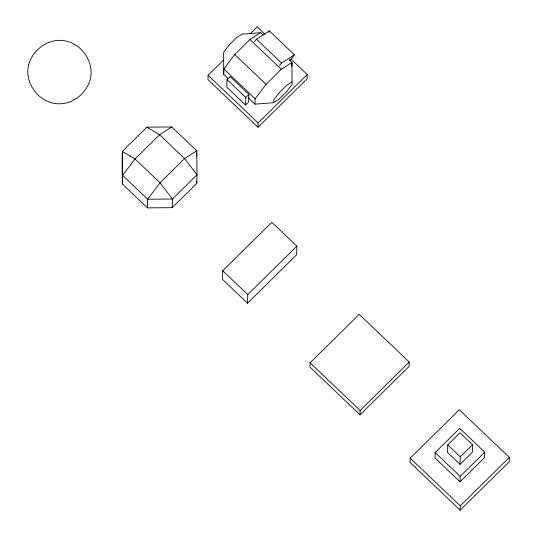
<?xml version="1.0" encoding="UTF-8"?>
<svg xmlns="http://www.w3.org/2000/svg" width="537" height="537" viewBox="0 0 537 537"><rect width="100%" height="100%" fill="white"/><g stroke="black" fill="none" stroke-linecap="round" stroke-linejoin="round"><path stroke-width="0.81" d="M122.382 184.043L122.382 151.36L146.937 127.148L171.726 126.96L196.757 150.796L196.992 174.82L196.75 183.473L172.196 207.685L147.406 207.873L122.382 184.043L122.141 160.019L122.382 151.36L135.022 158.952L160.046 182.788L172.437 199.032L172.196 207.685M147.406 207.873L147.648 199.22L160.046 182.788L184.6 158.569L196.757 150.796L196.602 156.301M223.459 60.104L208.074 75.274L207.953 79.604L258.015 127.276L307.117 78.852L307.238 74.522L290.953 59.016M228.52 78.939L223.707 74.354L223.855 68.978L234.75 54.532L250 39.496L260.687 32.663L263.09 34.952M226.997 79.57L226.789 87.142L245.557 105.024L248.631 101.996L248.839 94.418L230.071 76.543L226.997 79.57L245.771 97.445L245.557 105.024M222.734 270.729L222.493 279.381L247.523 303.217L296.625 254.793L296.867 246.141L271.843 222.305L222.734 270.729L247.765 294.565L247.523 303.217M291.866 66.293L291.974 62.453L292.034 84.504L286.59 91.726L278.958 99.251L273.622 102.668L254.994 104.151L255.142 98.774L266.037 84.329L281.287 69.286L291.974 62.453L288.96 59.587M258.015 127.276L258.136 122.946L307.238 74.522M273.622 102.668L273.695 99.976L279.139 92.76L286.771 85.235L292.115 81.819M310.091 362.811L309.97 367.133L360.025 414.806L409.134 366.382L409.254 362.052L359.199 314.387L310.091 362.811L360.146 410.476L360.025 414.806M410.208 458.148L410.087 462.478L460.142 510.15L509.244 461.726L509.365 457.396L459.31 409.724L410.208 458.148L460.263 505.82L460.142 510.15M435.145 452.55L434.997 457.96L460.021 481.796L484.575 457.584L484.73 452.174L459.699 428.338L435.145 452.55L460.175 476.386L460.021 481.796M447.751 444.884L447.543 452.456L460.055 464.377L472.332 452.268L472.547 444.696L460.028 432.775L447.751 444.884L460.269 456.799L460.055 464.377M268.386 32.213L269.359 30.924L294.39 54.761L290.007 60.567M254.518 41.765L256.464 39.188L269.359 30.924M279.549 65.601L281.495 63.024L294.39 54.761M250.081 33.851L257.183 26.85L265.023 34.314M245.771 97.445L248.839 94.418M247.765 294.565L296.867 246.141M360.146 410.476L409.254 362.052M460.269 456.799L472.547 444.696M460.175 476.386L484.73 452.174M460.263 505.82L509.365 457.396M171.726 126.96L159.57 134.74L135.022 158.952L122.624 175.384L147.648 199.22L172.437 199.032L196.992 174.82L184.6 158.569L159.57 134.74L146.937 127.148M260.687 32.663L242.053 34.146L236.716 37.563L229.084 45.088L223.64 52.304L223.707 74.354M256.464 39.188L281.495 63.024M250 39.496L281.287 69.286M234.75 54.539L266.037 84.329M223.855 68.978L255.142 98.774M248.376 97.848L254.994 104.151M208.074 75.274L258.136 122.946M196.73 180.989L196.75 183.473M28.756 64.386C24.36 80.684 35.684 98.6 51.78 102.815C68.306 107.373 85.638 95.794 90.156 79.758C94.552 63.467 83.222 45.551 67.125 41.336C50.606 36.778 33.274 48.357 28.756 64.386"/></g></svg>
